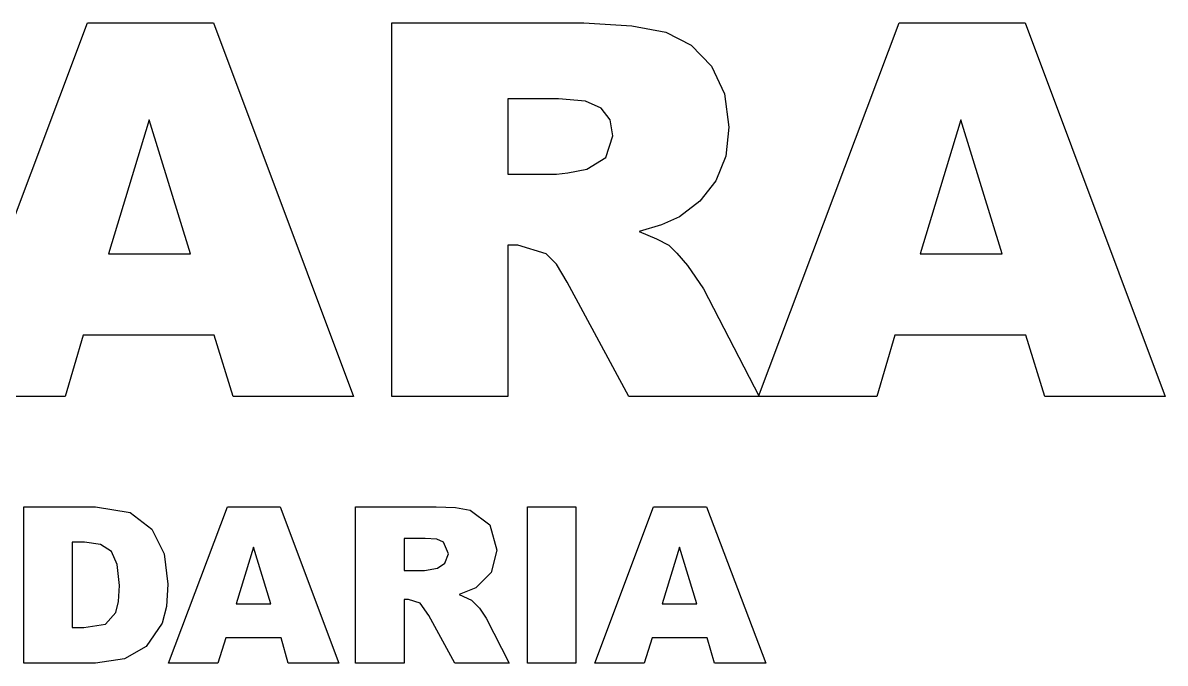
# Model space of a CAD drawing. Header units: millimetres. Extents: x 0 to 280, y -111 to 103.
# Drawn here: x 172.2 to 226.8, y -111.2 to -80.6 of the extents above; entities that cross this region are included whole.
import ezdxf

# ---------------------------------------------------------------- set-up
doc = ezdxf.new("R2010")
doc.units = ezdxf.units.MM
doc.layers.add('CAMISETA_4X4', color=7, linetype='CONTINUOUS')

msp = doc.modelspace()

# ---------------------------------------------------------------- linework, layer by layer
at = {"layer": 'CAMISETA_4X4', "color": 7}
for points in [[(181.347, -95.549), (175.077, -95.549), (174.211, -98.494), (168.564, -98.494), (175.285, -80.617), (181.313, -80.617), (187.999, -98.494), (182.248, -98.494)], [(189.835, -98.494), (189.835, -80.617), (199.016, -80.617), (201.302, -80.756), (202.93, -81.068), (204.143, -81.691), (205.113, -82.696), (205.737, -84.013), (205.944, -85.606), (205.806, -86.992), (205.321, -88.17), (204.559, -89.14), (203.589, -89.902), (202.723, -90.283), (201.649, -90.595), (202.48, -90.941), (203.069, -91.253), (203.45, -91.634), (203.97, -92.223), (204.732, -93.332), (207.4, -98.494), (201.164, -98.494), (198.219, -93.02), (197.699, -92.154), (197.214, -91.669), (195.863, -91.253), (195.378, -91.253), (195.378, -98.494)], [(220.148, -95.549), (213.878, -95.549), (213.012, -98.494), (207.365, -98.494), (214.086, -80.617), (220.114, -80.617), (226.8, -98.494), (221.049, -98.494)], [(195.378, -87.858), (197.699, -87.858), (198.254, -87.789), (199.154, -87.616), (200.055, -87.061), (200.401, -86.022), (200.263, -85.26), (199.847, -84.705), (199.085, -84.359), (197.803, -84.255), (195.378, -84.255)], [(180.204, -91.669), (178.229, -85.26), (176.289, -91.669)], [(219.005, -91.669), (217.03, -85.26), (215.09, -91.669)], [(172.236, -103.76), (175.666, -103.76), (177.329, -104.037), (178.368, -104.834), (178.957, -106.011), (179.13, -107.466), (179.061, -108.54), (178.853, -109.337), (178.091, -110.446), (177.052, -111.035), (175.666, -111.243), (172.236, -111.243)], [(184.535, -110.03), (181.902, -110.03), (181.521, -111.243), (179.165, -111.243), (181.971, -103.76), (184.5, -103.76), (187.306, -111.243), (184.881, -111.243)], [(188.103, -111.243), (188.103, -103.76), (191.948, -103.76), (192.884, -103.794), (193.577, -103.933), (194.512, -104.626), (194.858, -105.838), (194.581, -106.912), (193.854, -107.64), (193.057, -107.951), (193.646, -108.229), (194.027, -108.61), (194.339, -109.095), (195.447, -111.243), (192.849, -111.243), (191.602, -108.956), (191.186, -108.367), (190.632, -108.194), (190.424, -108.194), (190.424, -111.243)], [(196.313, -103.76), (198.635, -103.76), (198.635, -111.243), (196.313, -111.243)], [(204.905, -110.03), (202.272, -110.03), (201.891, -111.243), (199.535, -111.243), (202.341, -103.76), (204.871, -103.76), (207.711, -111.243), (205.252, -111.243)], [(190.424, -106.808), (191.394, -106.808), (192.018, -106.704), (192.364, -106.462), (192.537, -106.011), (192.295, -105.457), (191.983, -105.319), (191.429, -105.284), (190.424, -105.284)], [(174.557, -105.457), (174.557, -109.545), (175.111, -109.545), (176.151, -109.372), (176.636, -108.818), (176.774, -108.298), (176.809, -107.536), (176.705, -106.531), (176.428, -105.907), (175.908, -105.561), (175.146, -105.457)], [(184.05, -108.402), (183.218, -105.7), (182.387, -108.402)], [(204.42, -108.402), (203.589, -105.7), (202.757, -108.402)]]:
    msp.add_lwpolyline(points, close=True, dxfattribs=at)

doc.saveas('drawing.dxf')
